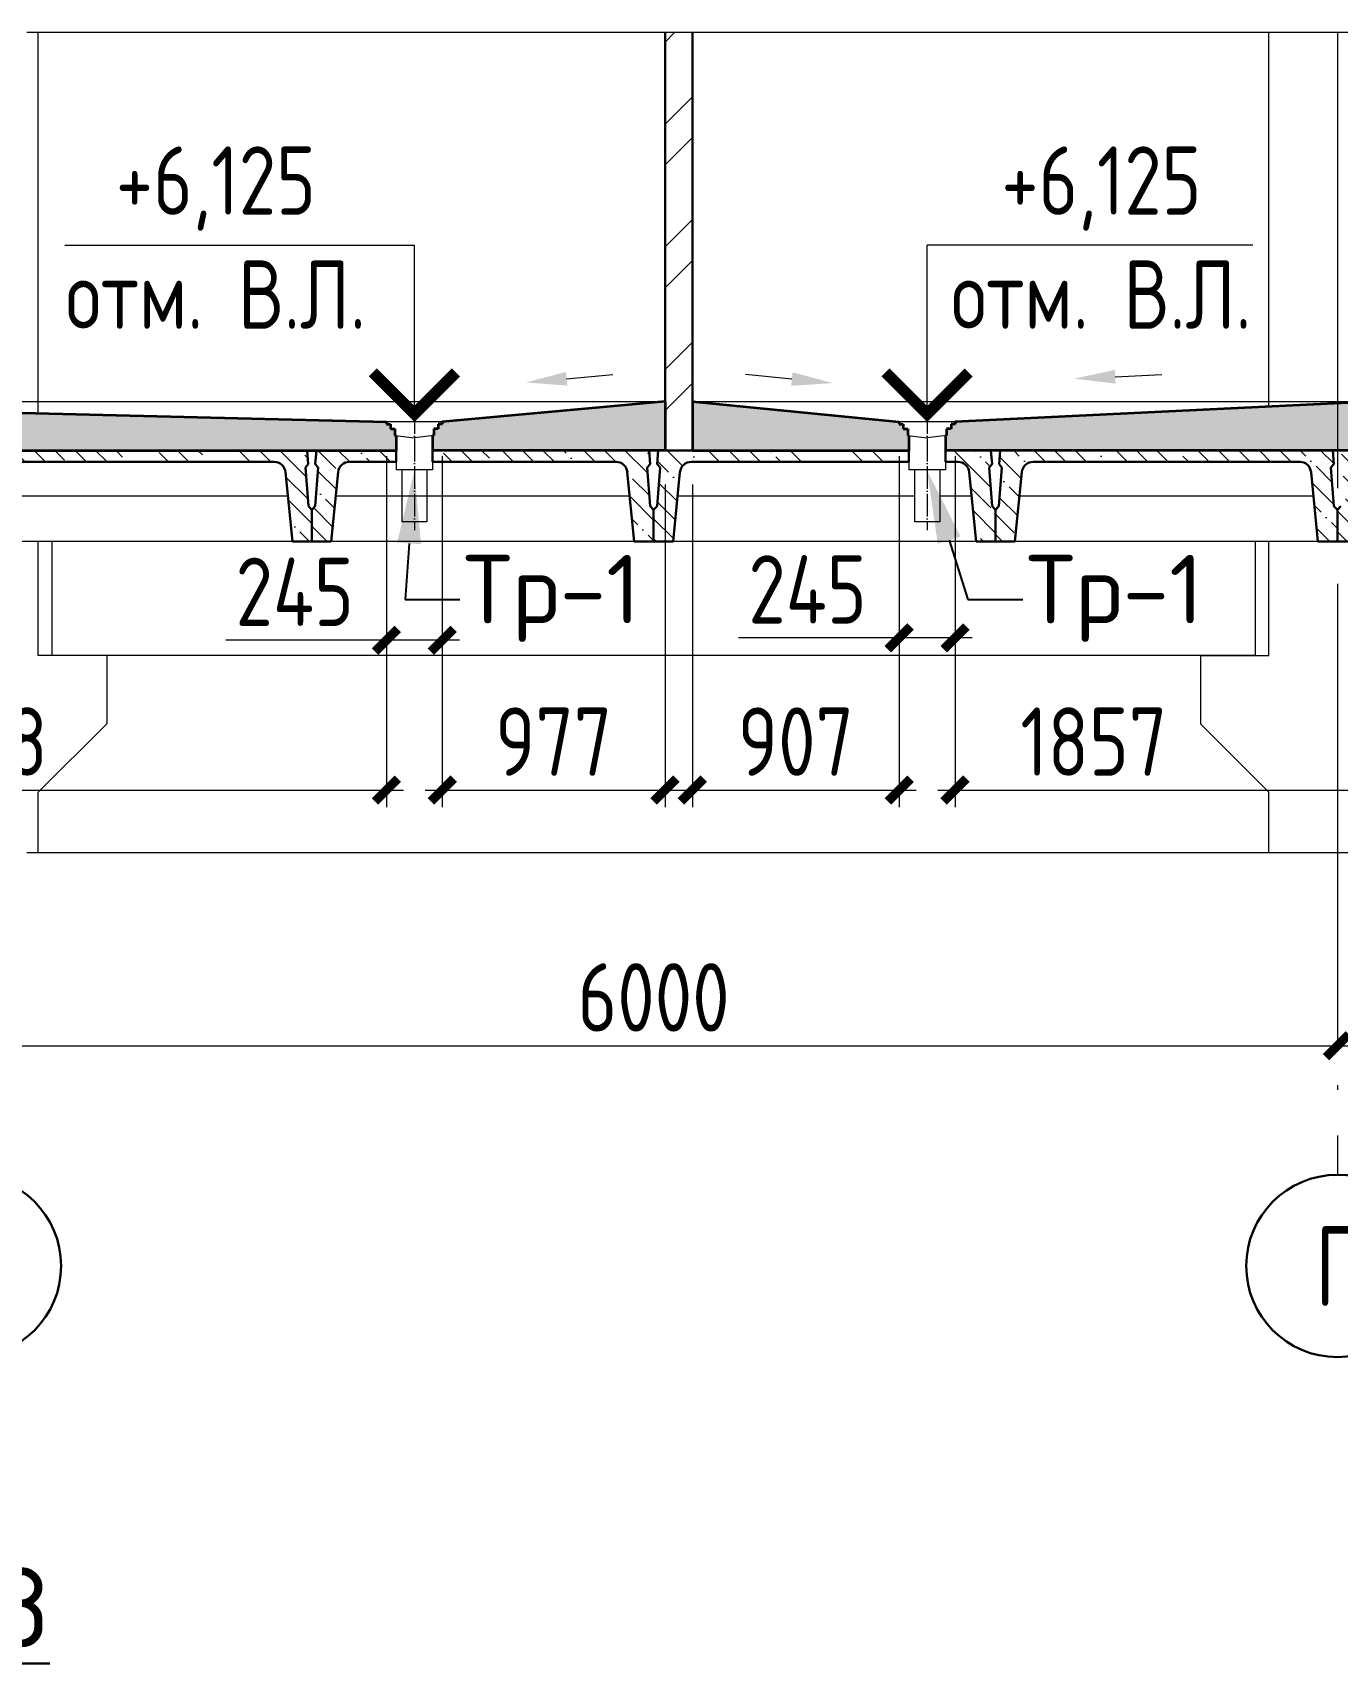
# Model space of a CAD drawing. Extents: x -965262 to 1142518, y -357520 to 71675.
# Drawn here: x 600385 to 606110, y -216511 to -209353 of the extents above; entities that cross this region are included whole.
import ezdxf
from ezdxf import colors
from ezdxf.entities.mleader import LeaderData, LeaderLine
from ezdxf.math import Vec2, Vec3

# ---------------------------------------------------------------- set-up
doc = ezdxf.new("R2010")
doc.units = 0
doc.header["$LTSCALE"] = 10
doc.linetypes.add('DOTE', pattern=[2.42, 2, -0.2, 0.02, -0.2])
doc.layers.get('0').update_dxf_attribs({"linetype": 'CONTINUOUS', "lineweight": 30})
doc.layers.get('Defpoints').update_dxf_attribs({"linetype": 'CONTINUOUS'})
doc.layers.add('DOTE', color=7, linetype='DOTE', lineweight=9)
doc.layers.add('полы', color=3, linetype='CONTINUOUS', lineweight=35)
doc.styles.add('GOST 2.304', font='isocpeur.ttf', dxfattribs={"width": 0.75, "height": 250})
doc.styles.get("Standard").update_dxf_attribs({"font": 'isocpeur.ttf', "height": 300})
doc.styles.add('ГОСТ 2м', font='isocpeur.ttf', dxfattribs={"width": 0.8, "height": 250})
doc.dimstyles.new('ГОСТ 2м', dxfattribs={"dimtxt": 250, "dimasz": 100, "dimexe": 75, "dimexo": 150, "dimgap": 62.5, "dimtad": 1, "dimdec": 0, "dimtxsty": 'ГОСТ 2м', "dimblk": 'ARCHTICK', "dimcen": 150, "dimdle": 75, "dimclrd": 256, "dimclre": 256, "dimclrt": 256, "dimadec": 0, "dimazin": 0, "dimtfac": 1, "dimtdec": 0, "dimtmove": 0, "dimatfit": 3, "dimldrblk": 'OBLIQUE', "dimfxl": 1, "dimlwd": 15, "dimlwe": 15, "dimarcsym": 0})

# ---------------------------------------------------------------- blocks, each defined once
blk = doc.blocks.new('y')
at = {"lineweight": 15}
h = blk.add_hatch(dxfattribs=at)
h.set_pattern_fill('ANSI35', color=256, scale=20, angle=90, style=0)
h.set_pattern_definition([(135, (-71939.62, 175751.51), (-89.80256, -89.80256), []), (135, (-71939.62, 175841.31), (-89.80256, -89.80256), [158.75, -31.75, 0, -31.75])])
edge = h.paths.add_edge_path()
edge.add_ellipse((16945.9, 173767.8), major_axis=(35.4, 35.4), ratio=1, start_angle=45, end_angle=129.28941)
edge.add_line((16896.2, 173772.8), (16865.7, 173467.8))
edge.add_line((16865.7, 173467.8), (16780.7, 173467.8))
edge.add_line((16780.7, 173467.8), (16780.7, 173607.8))
edge.add_line((16780.7, 173607.8), (16795.8, 173622.8))
edge.add_line((16795.8, 173622.8), (16808.9, 173792.8))
edge.add_line((16808.9, 173792.8), (16796.1, 173807.8))
edge.add_line((16796.1, 173807.8), (16800.7, 173867.8))
edge.add_line((16800.7, 173867.8), (18260.7, 173867.8))
edge.add_line((18260.7, 173867.8), (18265.3, 173807.8))
edge.add_line((18265.3, 173807.8), (18252.4, 173792.8))
edge.add_line((18252.4, 173792.8), (18265.5, 173622.8))
edge.add_line((18265.5, 173622.8), (18280.7, 173607.8))
edge.add_line((18280.7, 173607.8), (18280.7, 173467.8))
edge.add_line((18280.7, 173467.8), (18195.7, 173467.8))
edge.add_line((18195.7, 173467.8), (18165.2, 173772.8))
edge.add_ellipse((18115.4, 173767.8), major_axis=(-35.4, 35.4), ratio=1, start_angle=230.71059, end_angle=315)
edge.add_line((18115.4, 173817.8), (16945.9, 173817.8))
h.paths.add_polyline_path([(17610.7, 173817.8), (17450.7, 173817.8), (17450.7, 173867.8), (17610.7, 173867.8)], flags=17)
h.paths.add_polyline_path([(17960.7, 173817.8), (17800.7, 173817.8), (17800.7, 173867.8), (17960.7, 173867.8)], flags=17)
for p, q in [((16800.7, 173867.8), (16796.1, 173807.8)), ((18260.7, 173867.8), (16800.7, 173867.8)), ((18260.7, 173867.8), (18265.3, 173807.8)), ((16808.9, 173792.8), (16795.8, 173622.8)), ((16808.9, 173792.8), (16796.1, 173807.8)), ((18115.4, 173817.8), (16945.9, 173817.8)), ((18252.4, 173792.8), (18265.3, 173807.8)), ((18252.4, 173792.8), (18265.5, 173622.8)), ((16896.2, 173772.8), (16865.7, 173467.8)), ((18165.2, 173772.8), (18195.7, 173467.8)), ((16780.7, 173607.8), (16795.8, 173622.8)), ((16780.7, 173607.8), (16780.7, 173467.8)), ((18280.7, 173607.8), (18265.5, 173622.8)), ((18280.7, 173607.8), (18280.7, 173467.8)), ((18280.7, 173607.8), (18280.7, 173467.8)), ((16780.7, 173467.8), (16865.7, 173467.8)), ((18280.7, 173467.8), (18195.7, 173467.8))]:
    blk.add_line(p, q)
for p, q in [((18175.7, 173667.8), (16885.7, 173667.8)), ((18195.7, 173467.8), (16865.7, 173467.8))]:
    blk.add_line(p, q, dxfattribs=at)
for centre, start, end in [((16945.9, 173767.8), 90, 174.28941), ((18115.4, 173767.8), 5.71059, 90)]:
    blk.add_arc(centre, 50, start, end)
blk = doc.blocks.new('_ArchTick')
at = {"color": 0, "linetype": 'ByBlock', "lineweight": 0, "const_width": 0.4}
blk.add_lwpolyline([(-0.5, -0.5), (0.5, 0.5)], dxfattribs=at)
blk = doc.blocks.new('*D2132')
at = {"lineweight": 15, "ltscale": 100, "transparency": 16777216}
for p, q in [((606109.5, -213649.9), (606109.5, -213724.9)), ((612109.5, -213649.9), (612109.5, -213724.9)), ((606034.5, -213799.9), (612184.5, -213799.9))]:
    blk.add_line(p, q, dxfattribs=at)
at = {"layer": 'Defpoints', "color": 0, "lineweight": 15, "ltscale": 100, "transparency": 16777216}
for p in [(606109.5, -213799.9), (612109.5, -213799.9), (612109.5, -213799.9)]:
    blk.add_point(p, dxfattribs=at)
at = {"lineweight": 15, "ltscale": 100, "transparency": 16777216, "xscale": 100, "yscale": 100, "zscale": 100, "rotation": 180}
blk.add_blockref('_ArchTick', (606109.5, -213799.9), dxfattribs=at)
at = {"lineweight": 15, "ltscale": 100, "transparency": 16777216, "xscale": 100, "yscale": 100, "zscale": 100}
blk.add_blockref('_ArchTick', (612109.5, -213799.9), dxfattribs=at)
at = {"lineweight": 15, "ltscale": 100, "transparency": 16777216, "insert": (609109.5, -213587.4), "char_height": 250, "attachment_point": 5, "style": 'ГОСТ 2м'}
blk.add_mtext('{\\H1.2x;6000}', dxfattribs=at)
blk = doc.blocks.new('_Oblique')
at = {"color": 0, "linetype": 'ByBlock', "lineweight": -2}
blk.add_line((-0.5, -0.5), (0.5, 0.5), dxfattribs=at)
blk = doc.blocks.new('*D2133')
at = {"lineweight": 15, "ltscale": 100, "transparency": 16777216}
for p, q in [((600109.5, -213649.9), (600109.5, -213724.9)), ((606109.5, -213649.9), (606109.5, -213724.9)), ((600034.5, -213799.9), (606184.5, -213799.9))]:
    blk.add_line(p, q, dxfattribs=at)
at = {"layer": 'Defpoints', "color": 0, "lineweight": 15, "ltscale": 100, "transparency": 16777216}
for p in [(600109.5, -213799.9), (606109.5, -213799.9), (606109.5, -213799.9)]:
    blk.add_point(p, dxfattribs=at)
at = {"lineweight": 15, "ltscale": 100, "transparency": 16777216, "xscale": 100, "yscale": 100, "zscale": 100, "rotation": 180}
blk.add_blockref('_ArchTick', (600109.5, -213799.9), dxfattribs=at)
at = {"lineweight": 15, "ltscale": 100, "transparency": 16777216, "xscale": 100, "yscale": 100, "zscale": 100}
blk.add_blockref('_ArchTick', (606109.5, -213799.9), dxfattribs=at)
at = {"lineweight": 15, "ltscale": 100, "transparency": 16777216, "insert": (603109.5, -213587.4), "char_height": 250, "attachment_point": 5, "style": 'ГОСТ 2м'}
blk.add_mtext('{\\H1.2x;6000}', dxfattribs=at)
blk = doc.blocks.new('Тр-1-1')
at = {"lineweight": 15, "ltscale": 50}
for p, q in [((-899310.2, 883740.7), (-899310.2, 883730.7)), ((-899292.7, 883730.7), (-899292.7, 883710.7)), ((-899272.7, 883710.7), (-899272.7, 883680.7)), ((-899102.7, 883710.7), (-899102.7, 883680.7)), ((-899082.7, 883730.7), (-899082.7, 883710.7)), ((-899065.2, 883740.7), (-899065.2, 883730.7))]:
    blk.add_line(p, q, dxfattribs=at)
at = {"lineweight": 15, "ltscale": 10}
for p, q in [((-899065.2, 883740.7), (-899310.2, 883740.7)), ((-899310.2, 883730.7), (-899292.7, 883730.7)), ((-899292.7, 883710.7), (-899272.7, 883710.7)), ((-899082.7, 883710.7), (-899102.7, 883710.7)), ((-899082.7, 883730.7), (-899065.2, 883730.7))]:
    blk.add_line(p, q, dxfattribs=at)
at = {"lineweight": 15, "ltscale": 2.5}
for p in [(-899272.7, 883680.7), (-899102.7, 883680.7)]:
    blk.add_line(p, (-899187.7, 883670.7), dxfattribs=at)
at = {"lineweight": 15}
for p, q in [((-899267.7, 883680.1), (-899267.7, 883530.1)), ((-899107.7, 883680.1), (-899107.7, 883530.1)), ((-899107.7, 883530.1), (-899267.7, 883530.1)), ((-899242.7, 883530.1), (-899242.7, 883303.1)), ((-899132.7, 883530.1), (-899132.7, 883303.1)), ((-899132.7, 883303.1), (-899242.7, 883303.1))]:
    blk.add_line(p, q, dxfattribs=at)
at = {"layer": 'DOTE', "ltscale": 5}
blk.add_line((-899187.7, 883789), (-899187.7, 883265.4), dxfattribs=at)
blk = doc.blocks.new('*D2156')
at = {"lineweight": 15, "transparency": 16777216}
for p, q in [((598319.5, -211122), (598319.5, -212752.3)), ((601937, -211212), (601937, -212752.3)), ((598244.5, -212677.3), (602012, -212677.3))]:
    blk.add_line(p, q, dxfattribs=at)
at = {"layer": 'Defpoints', "color": 0, "lineweight": 15, "transparency": 16777216}
for p in [(598319.5, -210972), (601937, -211062), (601937, -212677.3)]:
    blk.add_point(p, dxfattribs=at)
at = {"lineweight": 15, "transparency": 16777216, "xscale": 100, "yscale": 100, "zscale": 100, "rotation": 180}
blk.add_blockref('_ArchTick', (598319.5, -212677.3), dxfattribs=at)
at = {"lineweight": 15, "transparency": 16777216, "xscale": 100, "yscale": 100, "zscale": 100}
blk.add_blockref('_ArchTick', (601937, -212677.3), dxfattribs=at)
at = {"lineweight": 15, "transparency": 16777216, "insert": (600128.3, -212464.8), "char_height": 250, "attachment_point": 5, "style": 'ГОСТ 2м'}
blk.add_mtext('{\\H1.2x;3618}', dxfattribs=at)
blk = doc.blocks.new('*D2157')
at = {"lineweight": 15, "transparency": 16777216}
for p, q in [((601937, -211212), (601937, -212095)), ((602182, -211212), (602182, -212095)), ((601937, -212020), (601232, -212020)), ((602257, -212020), (601937, -212020))]:
    blk.add_line(p, q, dxfattribs=at)
at = {"layer": 'Defpoints', "color": 0, "lineweight": 15, "transparency": 16777216}
for p in [(601937, -211062), (602182, -211062), (601937, -212020)]:
    blk.add_point(p, dxfattribs=at)
at = {"lineweight": 15, "transparency": 16777216, "xscale": 100, "yscale": 100, "zscale": 100, "rotation": 180}
blk.add_blockref('_ArchTick', (601937, -212020), dxfattribs=at)
at = {"lineweight": 15, "transparency": 16777216, "xscale": 100, "yscale": 100, "zscale": 100}
blk.add_blockref('_ArchTick', (602182, -212020), dxfattribs=at)
at = {"lineweight": 15, "transparency": 16777216, "insert": (601534.5, -211807.5), "char_height": 250, "attachment_point": 5, "style": 'ГОСТ 2м'}
blk.add_mtext('{\\H1.2x;245}', dxfattribs=at)
blk = doc.blocks.new('*D2158')
at = {"lineweight": 15, "transparency": 16777216}
for p, q in [((602182, -211212), (602182, -212752.3)), ((603159.5, -211337), (603159.5, -212752.3)), ((602107, -212677.3), (603234.5, -212677.3))]:
    blk.add_line(p, q, dxfattribs=at)
at = {"layer": 'Defpoints', "color": 0, "lineweight": 15, "transparency": 16777216}
for p in [(602182, -211062), (603159.5, -211187), (603159.5, -212677.3)]:
    blk.add_point(p, dxfattribs=at)
at = {"lineweight": 15, "transparency": 16777216, "xscale": 100, "yscale": 100, "zscale": 100, "rotation": 180}
blk.add_blockref('_ArchTick', (602182, -212677.3), dxfattribs=at)
at = {"lineweight": 15, "transparency": 16777216, "xscale": 100, "yscale": 100, "zscale": 100}
blk.add_blockref('_ArchTick', (603159.5, -212677.3), dxfattribs=at)
at = {"lineweight": 15, "transparency": 16777216, "insert": (602670.8, -212464.8), "char_height": 250, "attachment_point": 5, "style": 'ГОСТ 2м'}
blk.add_mtext('{\\H1.2x;977}', dxfattribs=at)
blk = doc.blocks.new('*D2159')
at = {"lineweight": 15, "transparency": 16777216}
for p, q in [((604187, -211212), (604187, -212752.3)), ((603279.5, -211337), (603279.5, -212752.3)), ((603204.5, -212677.3), (604262, -212677.3))]:
    blk.add_line(p, q, dxfattribs=at)
at = {"layer": 'Defpoints', "color": 0, "lineweight": 15, "transparency": 16777216}
for p in [(604187, -211062), (603279.5, -211187), (604187, -212677.3)]:
    blk.add_point(p, dxfattribs=at)
at = {"lineweight": 15, "transparency": 16777216, "xscale": 100, "yscale": 100, "zscale": 100, "rotation": 180}
blk.add_blockref('_ArchTick', (603279.5, -212677.3), dxfattribs=at)
at = {"lineweight": 15, "transparency": 16777216, "xscale": 100, "yscale": 100, "zscale": 100}
blk.add_blockref('_ArchTick', (604187, -212677.3), dxfattribs=at)
at = {"lineweight": 15, "transparency": 16777216, "insert": (603733.3, -212464.8), "char_height": 250, "attachment_point": 5, "style": 'ГОСТ 2м'}
blk.add_mtext('{\\H1.2x;907}', dxfattribs=at)
blk = doc.blocks.new('*D2160')
at = {"lineweight": 15, "transparency": 16777216}
for p, q in [((604187, -211212), (604187, -212084.4)), ((604432, -211212), (604432, -212084.4)), ((604187, -212009.4), (603482, -212009.4)), ((604507, -212009.4), (604187, -212009.4))]:
    blk.add_line(p, q, dxfattribs=at)
at = {"layer": 'Defpoints', "color": 0, "lineweight": 15, "transparency": 16777216}
for p in [(604187, -211062), (604432, -211062), (604187, -212009.4)]:
    blk.add_point(p, dxfattribs=at)
at = {"lineweight": 15, "transparency": 16777216, "xscale": 100, "yscale": 100, "zscale": 100, "rotation": 180}
blk.add_blockref('_ArchTick', (604187, -212009.4), dxfattribs=at)
at = {"lineweight": 15, "transparency": 16777216, "xscale": 100, "yscale": 100, "zscale": 100}
blk.add_blockref('_ArchTick', (604432, -212009.4), dxfattribs=at)
at = {"lineweight": 15, "transparency": 16777216, "insert": (603784.5, -211796.9), "char_height": 250, "attachment_point": 5, "style": 'ГОСТ 2м'}
blk.add_mtext('{\\H1.2x;245}', dxfattribs=at)
blk = doc.blocks.new('*D2161')
at = {"lineweight": 15, "transparency": 16777216}
for p, q in [((604432, -211212), (604432, -212752.3)), ((606289.5, -211337), (606289.5, -212752.3)), ((604357, -212677.3), (606364.5, -212677.3))]:
    blk.add_line(p, q, dxfattribs=at)
at = {"layer": 'Defpoints', "color": 0, "lineweight": 15, "transparency": 16777216}
for p in [(604432, -211062), (606289.5, -211187), (606289.5, -212677.3)]:
    blk.add_point(p, dxfattribs=at)
at = {"lineweight": 15, "transparency": 16777216, "xscale": 100, "yscale": 100, "zscale": 100, "rotation": 180}
blk.add_blockref('_ArchTick', (604432, -212677.3), dxfattribs=at)
at = {"lineweight": 15, "transparency": 16777216, "xscale": 100, "yscale": 100, "zscale": 100}
blk.add_blockref('_ArchTick', (606289.5, -212677.3), dxfattribs=at)
at = {"lineweight": 15, "transparency": 16777216, "insert": (605040.5, -212464.8), "char_height": 250, "attachment_point": 5, "style": 'ГОСТ 2м'}
blk.add_mtext('{\\H1.2x;1857}', dxfattribs=at)

msp = doc.modelspace()

# ---------------------------------------------------------------- hatches: boundary and pattern name
at = {"lineweight": 15}
h = msp.add_hatch(dxfattribs=at)
h.set_pattern_fill('ANSI32', color=256, scale=40)
h.set_pattern_definition([(45, (603210.03, -209164.92), (-269.41, 269.41), []), (45, (603389.63, -209164.92), (-269.41, 269.41), [])])
h.paths.add_polyline_path([(603279.5, -209353), (603159.5, -209353), (603159.5, -209353), (603279.5, -209353)], flags=17)
h.paths.add_polyline_path([(603279.5, -209353), (603159.5, -209353), (603159.5, -211187), (603279.5, -211187)])
h = msp.add_hatch(dxfattribs=at)
h.set_pattern_fill('ANSI35', color=256, scale=20, angle=90, style=0)
h.set_pattern_definition([(135, (519613.17, -222109.96), (-89.80256, -89.80256), []), (135, (519613.17, -222020.15), (-89.80256, -89.80256), [158.75, -31.75, 0, -31.75])])
edge = h.paths.add_edge_path()
edge.add_ellipse((601774.8, -211287), major_axis=(35.4, 35.4), ratio=1, start_angle=45, end_angle=129.28941)
edge.add_line((601725, -211282), (601694.5, -211587))
edge.add_line((601694.5, -211587), (601609.5, -211587))
edge.add_line((601609.5, -211587), (601609.5, -211447))
edge.add_line((601609.5, -211447), (601624.7, -211432))
edge.add_line((601624.7, -211432), (601637.8, -211262))
edge.add_line((601637.8, -211262), (601624.9, -211247))
edge.add_line((601624.9, -211247), (601629.5, -211187))
edge.add_line((601629.5, -211187), (603089.5, -211187))
edge.add_line((603089.5, -211187), (603094.2, -211247))
edge.add_line((603094.2, -211247), (603081.3, -211262))
edge.add_line((603081.3, -211262), (603094.4, -211432))
edge.add_line((603094.4, -211432), (603109.5, -211447))
edge.add_line((603109.5, -211447), (603109.5, -211587))
edge.add_line((603109.5, -211587), (603024.5, -211587))
edge.add_line((603024.5, -211587), (602994, -211282))
edge.add_ellipse((602944.3, -211287), major_axis=(-35.4, 35.4), ratio=1, start_angle=230.71059, end_angle=315)
edge.add_line((602944.3, -211237), (601774.8, -211237))
h.paths.add_polyline_path([(602279.5, -211237), (602279.5, -211187)], flags=17)
h.paths.add_polyline_path([(602139.5, -211237), (601979.5, -211237), (601979.5, -211187), (602139.5, -211187)], flags=16)
h = msp.add_hatch(dxfattribs=at)
h.set_pattern_fill('ANSI35', color=256, scale=20, angle=90, style=0)
h.set_pattern_definition([(135, (604274.05, -211214.34), (-89.803, -89.803), []), (135, (604274.05, -211124.53), (-89.803, -89.803), [158.75, -31.75, 0, -31.75])])
h.paths.add_polyline_path([(604229.5, -211187), (604229.5, -211237)], flags=0)
h.paths.add_polyline_path([(604389.5, -211187), (604229.5, -211187), (604229.5, -211237), (604389.5, -211237)], flags=16)
edge = h.paths.add_edge_path()
edge.add_ellipse((603274.8, -211287), major_axis=(35.4, 35.4), ratio=1, start_angle=45, end_angle=129.28941)
edge.add_line((603225, -211282), (603194.5, -211587))
edge.add_line((603194.5, -211587), (603109.5, -211587))
edge.add_line((603109.5, -211587), (603109.5, -211447))
edge.add_line((603109.5, -211447), (603124.7, -211432))
edge.add_line((603124.7, -211432), (603137.8, -211262))
edge.add_line((603137.8, -211262), (603124.9, -211247))
edge.add_line((603124.9, -211247), (603129.5, -211187))
edge.add_line((603129.5, -211187), (604589.5, -211187))
edge.add_line((604589.5, -211187), (604594.2, -211247))
edge.add_line((604594.2, -211247), (604581.3, -211262))
edge.add_line((604581.3, -211262), (604594.4, -211432))
edge.add_line((604594.4, -211432), (604609.5, -211447))
edge.add_line((604609.5, -211447), (604609.5, -211587))
edge.add_line((604609.5, -211587), (604524.5, -211587))
edge.add_line((604524.5, -211587), (604494, -211282))
edge.add_ellipse((604444.3, -211287), major_axis=(-35.4, 35.4), ratio=1, start_angle=230.71059, end_angle=315)
edge.add_line((604444.3, -211237), (603274.8, -211237))
h.paths.add_polyline_path([(603939.5, -211237), (603779.5, -211237), (603779.5, -211187), (603939.5, -211187)], flags=17)
h.paths.add_polyline_path([(604229.5, -211237), (604129.5, -211237), (604129.5, -211187), (604229.5, -211187)], flags=16)
h = msp.add_hatch(dxfattribs=at)
h.set_pattern_fill('ANSI35', color=256, scale=20, angle=90, style=0)
h.set_pattern_definition([(135, (496389.25, -209303.27), (-89.80256, -89.80256), []), (135, (496389.25, -209213.46), (-89.80256, -89.80256), [158.75, -31.75, 0, -31.75])])
edge = h.paths.add_edge_path()
edge.add_ellipse((604774.8, -211287), major_axis=(35.4, 35.4), ratio=1, start_angle=45, end_angle=129.28941)
edge.add_line((604725, -211282), (604694.5, -211587))
edge.add_line((604694.5, -211587), (604609.5, -211587))
edge.add_line((604609.5, -211587), (604609.5, -211447))
edge.add_line((604609.5, -211447), (604624.7, -211432))
edge.add_line((604624.7, -211432), (604637.8, -211262))
edge.add_line((604637.8, -211262), (604624.9, -211247))
edge.add_line((604624.9, -211247), (604629.5, -211187))
edge.add_line((604629.5, -211187), (606089.5, -211187))
edge.add_line((606089.5, -211187), (606094.2, -211247))
edge.add_line((606094.2, -211247), (606081.3, -211262))
edge.add_line((606081.3, -211262), (606094.4, -211432))
edge.add_line((606094.4, -211432), (606109.5, -211447))
edge.add_line((606109.5, -211447), (606109.5, -211587))
edge.add_line((606109.5, -211587), (606024.5, -211587))
edge.add_line((606024.5, -211587), (605994, -211282))
edge.add_ellipse((605944.3, -211287), major_axis=(-35.4, 35.4), ratio=1, start_angle=230.71059, end_angle=315)
edge.add_line((605944.3, -211237), (604774.8, -211237))
h.paths.add_polyline_path([(605279.5, -211237), (605279.5, -211237), (605279.5, -211187), (605279.5, -211187)], flags=17)
at = {"lineweight": 0}
h = msp.add_hatch(dxfattribs=at)
h.set_pattern_fill('ANSI35', color=256, scale=20, angle=90, style=0)
h.set_pattern_definition([(135, (589328.86, -385054.77), (-89.80256, -89.80256), []), (135, (589328.86, -384964.97), (-89.80256, -89.80256), [158.75, -31.75, 0, -31.75])])
edge = h.paths.add_edge_path()
edge.add_ellipse((606274.8, -211287), major_axis=(35.4, 35.4), ratio=1, start_angle=45, end_angle=129.28941)
edge.add_line((606225, -211282), (606194.5, -211587))
edge.add_line((606194.5, -211587), (606109.5, -211587))
edge.add_line((606109.5, -211587), (606109.5, -211447))
edge.add_line((606109.5, -211447), (606124.7, -211432))
edge.add_line((606124.7, -211432), (606137.8, -211262))
edge.add_line((606137.8, -211262), (606124.9, -211247))
edge.add_line((606124.9, -211247), (606129.5, -211187))
edge.add_line((606129.5, -211187), (607589.5, -211187))
edge.add_line((607589.5, -211187), (607594.2, -211247))
edge.add_line((607594.2, -211247), (607581.3, -211262))
edge.add_line((607581.3, -211262), (607594.4, -211432))
edge.add_line((607594.4, -211432), (607609.5, -211447))
edge.add_line((607609.5, -211447), (607609.5, -211587))
edge.add_line((607609.5, -211587), (607524.5, -211587))
edge.add_line((607524.5, -211587), (607494, -211282))
edge.add_ellipse((607444.3, -211287), major_axis=(-35.4, 35.4), ratio=1, start_angle=230.71059, end_angle=315)
edge.add_line((607444.3, -211237), (606274.8, -211237))
at = {"layer": 'полы', "lineweight": 15}
h = msp.add_hatch(dxfattribs=at)
h.set_pattern_fill('ANSI35', color=256, scale=40)
h.set_pattern_definition([(45, (519613.17, -222609.96), (-179.6051, 179.6051), []), (45, (519792.77, -222609.96), (-179.6051, 179.6051), [317.5, -63.5, 0, -63.5])])
h.paths.add_polyline_path([(594109.5, -210975.5), (591773.5, -211016.9), (588597.5, -211016.9), (588109.5, -210972), (588109.5, -211187), (594109.5, -211187)])
h.paths.add_polyline_path([(594209.5, -210973.7), (594109.5, -210975.5), (594109.5, -211187), (594209.5, -211187)])
h.paths.add_polyline_path([(598199.5, -210972), (594329.5, -210972), (594329.5, -211187), (598199.5, -211187)])
h.paths.add_polyline_path([(600109.5, -211016.5), (598319.5, -210972), (598319.5, -211187), (599279.5, -211187), (600109.5, -211187)])
h.paths.add_polyline_path([(601954.5, -211072), (601937, -211072), (601937, -211062), (600109.5, -211016.5), (600109.5, -211187), (601979.5, -211187), (601979.5, -211122.6), (601974.5, -211122), (601974.5, -211092), (601954.5, -211092)])
h.paths.add_polyline_path([(603159.5, -210972), (602182, -211062), (602182, -211072), (602164.5, -211072), (602164.5, -211092), (602144.5, -211092), (602144.5, -211122), (602139.5, -211122.6), (602139.5, -211187), (602279.5, -211187), (603159.5, -211187)])
h.paths.add_polyline_path([(604204.5, -211072), (604187, -211072), (604187, -211062), (603279.5, -210972), (603279.5, -211187), (604229.5, -211187), (604229.5, -211122.6), (604224.5, -211122), (604224.5, -211092), (604204.5, -211092)])
h.paths.add_polyline_path([(606109.5, -210980.7), (604432, -211062), (604432, -211072), (604414.5, -211072), (604414.5, -211092), (604394.5, -211092), (604394.5, -211122), (604389.5, -211122.6), (604389.5, -211187), (604529.5, -211187), (604589.5, -211187), (606109.5, -211187)])
h.paths.add_polyline_path([(606289.5, -210972), (606109.5, -210980.7), (606109.5, -211187), (606289.5, -211187)])
h.paths.add_polyline_path([(610073.5, -211092), (610053.5, -211092), (610053.5, -211072), (610036, -211072), (610036, -211062), (608209.5, -210972), (606409.5, -210972), (606409.5, -211187), (607589.5, -211187), (610078.5, -211187), (610078.5, -211122.6), (610073.5, -211122)])
h.paths.add_polyline_path([(612109.5, -210972), (610281, -211062), (610281, -211072), (610263.5, -211072), (610263.5, -211092), (610243.5, -211092), (610243.5, -211122), (610238.5, -211122.6), (610238.5, -211187), (610589.5, -211187), (612109.5, -211187)])

# ---------------------------------------------------------------- linework, layer by layer
at = {"color": 5, "lineweight": 15, "ltscale": 10, "extrusion": (-1.83697e-16, -1, 0)}
for p, q in [((612919.5, -209353, 9801.8), (600359.5, -209353, 9801.8)), ((612919.5, -212953, 9801.8), (600359.5, -212953, 9801.8))]:
    msp.add_line(p, q, dxfattribs=at)
at = {"lineweight": 15}
for p, q in [((600409.5, -211024, 9801.8), (600409.5, -209353, 9801.8)), ((605809.5, -210995.2, 9801.8), (605809.5, -209353, 9801.8)), ((602059.5, -211062, 9801.8), (602059.5, -210285.3, 9801.8)), ((604309.5, -211062, 9801.8), (604309.5, -210285.3, 9801.8)), ((603004.5, -211387, 9801.8), (601714.5, -211387, 9801.8)), ((604254.5, -211387, 9801.8), (603214.5, -211387, 9801.8)), ((604504.5, -211387, 9801.8), (604364.5, -211387, 9801.8)), ((606004.5, -211387, 9801.8), (604714.5, -211387, 9801.8)), ((600409.5, -212087, 9801.8), (600409.5, -211587, 9801.8)), ((605749.5, -211587, 9801.8), (600469.5, -211587, 9801.8)), ((600469.5, -211587, 9801.8), (600469.5, -211787, 9801.8)), ((603024.5, -211587, 9801.8), (601694.5, -211587, 9801.8)), ((604524.5, -211587, 9801.8), (603194.5, -211587, 9801.8)), ((606024.5, -211587, 9801.8), (604694.5, -211587, 9801.8)), ((605749.5, -211587, 9801.8), (605749.5, -211787, 9801.8)), ((605809.5, -212087, 9801.8), (605809.5, -211587, 9801.8)), ((600469.5, -211787, 9801.8), (600469.5, -212087, 9801.8)), ((605749.5, -211787, 9801.8), (605749.5, -212087, 9801.8)), ((600709.5, -212087, 9801.8), (600409.5, -212087, 9801.8)), ((605749.5, -212087, 9801.8), (600469.5, -212087, 9801.8)), ((600709.5, -212087, 9801.8), (600709.5, -212387, 9801.8)), ((600709.5, -212087, 9801.8), (600709.5, -212371.4, 9801.8)), ((605509.5, -212087, 9801.8), (605509.5, -212387, 9801.8)), ((605509.5, -212087, 9801.8), (605509.5, -212371.4, 9801.8)), ((605509.5, -212087, 9801.8), (605809.5, -212087, 9801.8)), ((600409.5, -212687, 9801.8), (600709.5, -212387, 9801.8)), ((605809.5, -212687, 9801.8), (605509.5, -212387, 9801.8)), ((600409.5, -212953, 9801.8), (600409.5, -212687, 9801.8)), ((605809.5, -212953, 9801.8), (605809.5, -212687, 9801.8))]:
    msp.add_line(p, q, dxfattribs=at)
at = {"ltscale": 100}
for p, q in [((603159.5, -209353, 9801.8), (603159.5, -211187, 9801.8)), ((603279.5, -209353, 9801.8), (603279.5, -211187, 9801.8))]:
    msp.add_line(p, q, dxfattribs=at)
at = {"lineweight": 15, "ltscale": 0.3}
for p, q in [((600526, -210285.3, 9801.8), (602059.5, -210285.3, 9801.8)), ((605738.4, -210285.3, 9801.8), (604309.5, -210285.3, 9801.8))]:
    msp.add_line(p, q, dxfattribs=at)
at = {"lineweight": 15, "ltscale": 50}
for p, q in [((602727.6, -210872.2, 9801.8), (602930.8, -210853.5, 9801.8)), ((603716.1, -210873.7, 9801.8), (603513.1, -210853.5, 9801.8)), ((605134.8, -210863.4, 9801.8), (605338.6, -210853.5, 9801.8))]:
    msp.add_line(p, q, dxfattribs=at)
for p, q in [((598629.5, -211187, 9801.8), (601979.5, -211187, 9801.8)), ((601629.5, -211187, 9801.8), (601624.9, -211247, 9801.8)), ((601979.5, -211187, 9801.8), (601629.5, -211187, 9801.8)), ((601979.5, -211187, 9801.8), (601979.5, -211237, 9801.8)), ((602279.5, -211187, 9801.8), (602139.5, -211187, 9801.8)), ((602139.5, -211187, 9801.8), (604229.5, -211187, 9801.8)), ((602139.5, -211187, 9801.8), (602139.5, -211237, 9801.8)), ((603089.5, -211187, 9801.8), (602439.5, -211187, 9801.8)), ((603089.5, -211187, 9801.8), (603094.2, -211247, 9801.8)), ((603129.5, -211187, 9801.8), (603124.9, -211247, 9801.8)), ((604229.5, -211187, 9801.8), (603129.5, -211187, 9801.8)), ((604229.5, -211187, 9801.8), (604229.5, -211237, 9801.8)), ((604529.5, -211187, 9801.8), (604389.5, -211187, 9801.8)), ((604389.5, -211187, 9801.8), (604389.5, -211237, 9801.8)), ((604589.5, -211187, 9801.8), (604389.5, -211187, 9801.8)), ((604389.5, -211187, 9801.8), (610078.5, -211187, 9801.8)), ((604589.5, -211187, 9801.8), (604594.2, -211247, 9801.8)), ((604629.5, -211187, 9801.8), (604624.9, -211247, 9801.8)), ((605279.5, -211187, 9801.8), (604629.5, -211187, 9801.8)), ((606089.5, -211187, 9801.8), (605439.5, -211187, 9801.8)), ((606089.5, -211187, 9801.8), (606094.2, -211247, 9801.8)), ((601637.8, -211262, 9801.8), (601624.7, -211432, 9801.8)), ((601637.8, -211262, 9801.8), (601624.9, -211247, 9801.8)), ((601725, -211282, 9801.8), (601694.5, -211587, 9801.8)), ((601979.5, -211237, 9801.8), (601774.8, -211237, 9801.8)), ((602944.3, -211237, 9801.8), (602139.5, -211237, 9801.8)), ((602994, -211282, 9801.8), (603024.5, -211587, 9801.8)), ((603081.3, -211262, 9801.8), (603094.2, -211247, 9801.8)), ((603081.3, -211262, 9801.8), (603094.4, -211432, 9801.8)), ((603137.8, -211262, 9801.8), (603124.7, -211432, 9801.8)), ((603137.8, -211262, 9801.8), (603124.9, -211247, 9801.8)), ((603225, -211282, 9801.8), (603194.5, -211587, 9801.8)), ((604229.5, -211237, 9801.8), (603274.8, -211237, 9801.8)), ((604444.3, -211237, 9801.8), (604389.5, -211237, 9801.8)), ((604494, -211282, 9801.8), (604524.5, -211587, 9801.8)), ((604581.3, -211262, 9801.8), (604594.2, -211247, 9801.8)), ((604581.3, -211262, 9801.8), (604594.4, -211432, 9801.8)), ((604637.8, -211262, 9801.8), (604624.7, -211432, 9801.8)), ((604637.8, -211262, 9801.8), (604624.9, -211247, 9801.8)), ((604725, -211282, 9801.8), (604694.5, -211587, 9801.8)), ((605944.3, -211237, 9801.8), (604774.8, -211237, 9801.8)), ((605994, -211282, 9801.8), (606024.5, -211587, 9801.8)), ((606081.3, -211262, 9801.8), (606094.2, -211247, 9801.8)), ((606081.3, -211262, 9801.8), (606094.4, -211432, 9801.8)), ((601609.5, -211447, 9801.8), (601624.7, -211432, 9801.8)), ((603109.5, -211447, 9801.8), (603094.4, -211432, 9801.8)), ((603109.5, -211447, 9801.8), (603124.7, -211432, 9801.8)), ((604609.5, -211447, 9801.8), (604594.4, -211432, 9801.8)), ((604609.5, -211447, 9801.8), (604624.7, -211432, 9801.8)), ((606109.5, -211447, 9801.8), (606094.4, -211432, 9801.8)), ((606109.5, -211447, 9801.8), (606124.7, -211432, 9801.8)), ((601609.5, -211447, 9801.8), (601609.5, -211587, 9801.8)), ((603109.5, -211447, 9801.8), (603109.5, -211587, 9801.8)), ((603109.5, -211447, 9801.8), (603109.5, -211587, 9801.8)), ((603109.5, -211447, 9801.8), (603109.5, -211587, 9801.8)), ((604609.5, -211447, 9801.8), (604609.5, -211587, 9801.8)), ((604609.5, -211447, 9801.8), (604609.5, -211587, 9801.8)), ((604609.5, -211447, 9801.8), (604609.5, -211587, 9801.8)), ((606109.5, -211447, 9801.8), (606109.5, -211587, 9801.8)), ((606109.5, -211447, 9801.8), (606109.5, -211587, 9801.8)), ((606109.5, -211447, 9801.8), (606109.5, -211587, 9801.8)), ((601609.5, -211587, 9801.8), (601694.5, -211587, 9801.8)), ((603109.5, -211587, 9801.8), (603024.5, -211587, 9801.8)), ((603109.5, -211587, 9801.8), (603194.5, -211587, 9801.8)), ((604609.5, -211587, 9801.8), (604524.5, -211587, 9801.8)), ((604609.5, -211587, 9801.8), (604694.5, -211587, 9801.8)), ((606109.5, -211587, 9801.8), (606024.5, -211587, 9801.8)), ((606109.5, -211587, 9801.8), (606194.5, -211587, 9801.8))]:
    msp.add_line(p, q)
at = {"lineweight": 15, "const_width": 50, "elevation": 9801.8}
for points in [[(601877.2, -210844.3), (602059.5, -211026.6), (602241.9, -210844.3)], [(604127.2, -210844.3), (604309.5, -211026.6), (604491.9, -210844.3)]]:
    msp.add_lwpolyline(points, dxfattribs=at)
for centre, start, end in [((601774.8, -211287, 9801.8), 90, 174.28941), ((602944.3, -211287, 9801.8), 5.71059, 90), ((603274.8, -211287, 9801.8), 90, 174.28941), ((604444.3, -211287, 9801.8), 5.71059, 90), ((604774.8, -211287, 9801.8), 90, 174.28941), ((605944.3, -211287, 9801.8), 5.71059, 90)]:
    msp.add_arc(centre, 50, start, end)
at = {"lineweight": 15, "ltscale": 50}
for points in [[(602724.9, -210842.4, 9801.8), (602730.3, -210902.1, 9801.8), (602548.4, -210888.5, 9801.8)], [(603719, -210843.8, 9801.8), (603713.2, -210903.5, 9801.8), (603895.3, -210891.2, 9801.8)], [(605133.4, -210833.4, 9801.8), (605136.2, -210893.4, 9801.8), (604955, -210871.9, 9801.8)]]:
    msp.add_solid(points, dxfattribs=at)
at = {"layer": 'DOTE', "ltscale": 100}
msp.add_line((606109.5, -209353, 9801.8), (606109.5, -214366.3, 9801.8), dxfattribs=at)
at = {"layer": 'DOTE', "linetype": 'Continuous', "lineweight": 30}
for centre in [(600109.5, -214766.3, 9801.8), (606109.5, -214766.3, 9801.8)]:
    msp.add_circle(centre, 400, dxfattribs=at)
at = {"layer": 'полы'}
for p, q in [((598319.5, -210972, 9801.8), (601937, -211062, 9801.8)), ((603159.5, -210972, 9801.8), (602182, -211062, 9801.8)), ((603159.5, -210972, 9801.8), (603159.5, -211187, 9801.8)), ((603279.5, -210972, 9801.8), (604187, -211062, 9801.8)), ((603279.5, -210972, 9801.8), (603279.5, -211187, 9801.8)), ((606289.5, -210972, 9801.8), (604432, -211062, 9801.8)), ((598319.5, -211187, 9801.8), (601979.5, -211187, 9801.8)), ((603159.5, -211187, 9801.8), (602139.5, -211187, 9801.8)), ((603279.5, -211187, 9801.8), (604229.5, -211187, 9801.8)), ((606289.5, -211187, 9801.8), (604389.5, -211187, 9801.8))]:
    msp.add_line(p, q, dxfattribs=at)
at = {"layer": 'полы', "lineweight": 15}
for p, q in [((598319.5, -210972, 9801.8), (603159.5, -210972, 9801.8)), ((603279.5, -210972, 9801.8), (606289.5, -210972, 9801.8))]:
    msp.add_line(p, q, dxfattribs=at)
at = {"layer": 'полы', "ltscale": 50}
for p, q in [((601937, -211062, 9801.8), (601937, -211072, 9801.8)), ((601937, -211072, 9801.8), (601954.5, -211072, 9801.8)), ((601954.5, -211072, 9801.8), (601954.5, -211092, 9801.8)), ((602182, -211072, 9801.8), (602164.5, -211072, 9801.8)), ((602164.5, -211072, 9801.8), (602164.5, -211092, 9801.8)), ((602182, -211062, 9801.8), (602182, -211072, 9801.8)), ((604187, -211062, 9801.8), (604187, -211072, 9801.8)), ((604187, -211072, 9801.8), (604204.5, -211072, 9801.8)), ((604204.5, -211072, 9801.8), (604204.5, -211092, 9801.8)), ((604432, -211072, 9801.8), (604414.5, -211072, 9801.8)), ((604414.5, -211072, 9801.8), (604414.5, -211092, 9801.8)), ((604432, -211062, 9801.8), (604432, -211072, 9801.8)), ((601954.5, -211092, 9801.8), (601974.5, -211092, 9801.8)), ((601974.5, -211092, 9801.8), (601974.5, -211122, 9801.8)), ((601974.5, -211122, 9801.8), (601979.5, -211122.6, 9801.8)), ((601979.5, -211122.6, 9801.8), (601979.5, -211187, 9801.8)), ((602144.5, -211122, 9801.8), (602139.5, -211122.6, 9801.8)), ((602139.5, -211122.6, 9801.8), (602139.5, -211187, 9801.8)), ((602164.5, -211092, 9801.8), (602144.5, -211092, 9801.8)), ((602144.5, -211092, 9801.8), (602144.5, -211122, 9801.8)), ((604204.5, -211092, 9801.8), (604224.5, -211092, 9801.8)), ((604224.5, -211092, 9801.8), (604224.5, -211122, 9801.8)), ((604224.5, -211122, 9801.8), (604229.5, -211122.6, 9801.8)), ((604229.5, -211122.6, 9801.8), (604229.5, -211187, 9801.8)), ((604394.5, -211122, 9801.8), (604389.5, -211122.6, 9801.8)), ((604389.5, -211122.6, 9801.8), (604389.5, -211187, 9801.8)), ((604414.5, -211092, 9801.8), (604394.5, -211092, 9801.8)), ((604394.5, -211092, 9801.8), (604394.5, -211122, 9801.8))]:
    msp.add_line(p, q, dxfattribs=at)

# ---------------------------------------------------------------- block references
for p in [(1501247.3, -1094802.7, 9801.8), (1503497.3, -1094802.7, 9801.8)]:
    msp.add_blockref('Тр-1-1', p)
at = {"lineweight": 15}
msp.add_blockref('y', (583328.9, -385054.8, 9801.8), dxfattribs=at)

# ---------------------------------------------------------------- texts
at = {"char_height": 300, "width": 1670.673, "attachment_point": 5, "style": 'GOST 2.304'}
for insert in [(601188.7, -210252.5, 9801.8), (605074.2, -210252.5, 9801.8)]:
    msp.add_mtext('{\\W0.8;+6,125\\Pотм. В.Л.}', dxfattribs=dict(at, insert=insert))
at = {"layer": 'DOTE', "linetype": 'Continuous', "lineweight": 30, "ltscale": 100, "char_height": 350, "width": 800, "attachment_point": 5, "style": 'GOST 2.304'}
for s, insert in [('Г', (606109.5, -214766.3, 9801.8)), ('{\\W1;\\L\\C5;3-3}', (600094.8, -216265.5, -7970.9))]:
    msp.add_mtext(s, dxfattribs=dict(at, insert=insert))

# ---------------------------------------------------------------- dimensions: what is measured, and where the dimension line sits
at = {"lineweight": 15}
for base, p1, p2, text, picture, middle in [((601937.0380532, -212677.3195838, 9801.8250256), (598319.5380532, -210971.9899408, 9801.8250256), (601937.0380532, -211061.9895197, 9801.8250256), '{\\H1.2x;<>}', '*D2156', (600128.2880532, -212464.8195838, 9801.8250256)), ((603159.5380532, -212677.3195838, 9801.8250256), (602182.0380532, -211061.9895197, 9801.8250256), (603159.5380532, -211186.9914002, 9801.8250256), '{\\H1.2x;<>}', '*D2158', (602670.7880532, -212464.8195838, 9801.8250256)), ((604187, -212677.3, 9801.8), (603279.5, -211187, 9801.8), (604187, -211062, 9801.8), '{\\H1.2x;907}', '*D2159', (603733.3, -212464.8, 9801.8)), ((604187, -212009.4, 9801.8), (604432, -211062, 9801.8), (604187, -211062, 9801.8), '{\\H1.2x;<>}', '*D2160', (603784.5, -211796.9, 9801.8))]:
    dim = msp.add_linear_dim(base=base, p1=p1, p2=p2, text=text, dimstyle='ГОСТ 2м', dxfattribs=at)
    dim.commit()
    dim.dimension.update_dxf_attribs({"geometry": picture, "text_midpoint": middle})
for base, p1, p2, picture, middle in [((601937, -212020, 9801.8), (602182, -211062, 9801.8), (601937, -211062, 9801.8), '*D2157', (601534.5, -212020, 9801.8)), ((606289.5377, -212677.3196, 9801.825), (604432.0381, -211061.9895, 9801.825), (606289.5377, -211186.9899, 9801.825), '*D2161', (605040.4794, -212677.3196, 9801.825))]:
    dim = msp.add_linear_dim(base=base, p1=p1, p2=p2, text='{\\H1.2x;<>}', dimstyle='ГОСТ 2м', dxfattribs=at)
    dim.commit()
    dim.dimension.update_dxf_attribs({"geometry": picture, "text_midpoint": middle, "dimtype": 160})
at = {"lineweight": 15, "ltscale": 100}
for base, p1, p2, picture, middle in [((606109.5, -213799.9, 9801.8), (600109.5, -213799.9, 9801.8), (606109.5, -213799.9, 9801.8), '*D2133', (603109.5, -213587.4, 9801.8)), ((612109.5, -213799.9, 9801.8), (606109.5, -213799.9, 9801.8), (612109.5, -213799.9, 9801.8), '*D2132', (609109.5, -213587.4, 9801.8))]:
    dim = msp.add_linear_dim(base=base, p1=p1, p2=p2, text='{\\H1.2x;<>}', dimstyle='ГОСТ 2м', dxfattribs=at)
    dim.commit()
    dim.dimension.update_dxf_attribs({"geometry": picture, "text_midpoint": middle})

# ---------------------------------------------------------------- leaders
at = {"color": 5, "lineweight": 15}
ml = msp.add_multileader_mtext('Standard', dxfattribs=at)
ml.set_content('Тр-1', color=5)
ml.set_leader_properties()
ml.build(insert=Vec2(0, 0))
ml.multileader.update_dxf_attribs({"has_text_frame": 1, "text_right_attachment_type": 6, "dogleg_length": 36, "arrow_head_size": 320})
ctx = ml.context
ctx.base_point, ctx.char_height, ctx.arrow_head_size, ctx.landing_gap_size, ctx.plane_origin = Vec3(602258.9, -211840.5, 9801.8), 300, 320, 16, Vec3(584731.3, -221816.6, 9801.8)
ctx.right_attachment = 6
notes = []
notes.append((ctx, [(0, (1, 1, 0), (602018.6, -211840.5, 9801.8), (1, 0), 240.3, [(0, [(602059.5, -211275.5, 9801.8)], 0, [])])]))
ctx.mtext.insert, ctx.mtext.width, ctx.mtext.defined_height, ctx.mtext.flow_direction = Vec3(602274.9, -211645.5, 9801.8), 784.788, 8690.9, 5
ml = msp.add_multileader_mtext('Standard', dxfattribs=at)
ml.set_content('Тр-1', color=5)
ml.set_leader_properties()
ml.build(insert=Vec2(0, 0))
ml.multileader.update_dxf_attribs({"has_text_frame": 1, "text_right_attachment_type": 6, "dogleg_length": 36, "arrow_head_size": 320})
ctx = ml.context
ctx.base_point, ctx.char_height, ctx.arrow_head_size, ctx.landing_gap_size, ctx.plane_origin = Vec3(604729, -211840.5, 9801.8), 300, 320, 16, Vec3(586981.3, -221816.6, 9801.8)
ctx.right_attachment = 6
notes.append((ctx, [(0, (1, 1, 0), (604488.6, -211840.5, 9801.8), (1, 0), 240.3, [(0, [(604309.5, -211275.5, 9801.8)], 0, [])])]))
ctx.mtext.insert, ctx.mtext.width, ctx.mtext.defined_height, ctx.mtext.flow_direction = Vec3(604745, -211645.5, 9801.8), 784.788, 8690.9, 5
for ctx, leaders in notes:
    for number, flags, end, landing, length, lines in leaders:
        leader = LeaderData()
        leader.index, (leader.has_last_leader_line, leader.has_dogleg_vector, leader.attachment_direction) = number, flags
        leader.last_leader_point, leader.dogleg_vector, leader.dogleg_length = Vec3(end), Vec3(landing), length
        for number, points, colour, breaks in lines:
            line = LeaderLine()
            line.index, line.vertices, line.color, line.breaks = number, Vec3.list(points), colors.encode_raw_color(colour), breaks
            leader.lines.append(line)
        ctx.leaders.append(leader)

doc.saveas('drawing.dxf')
